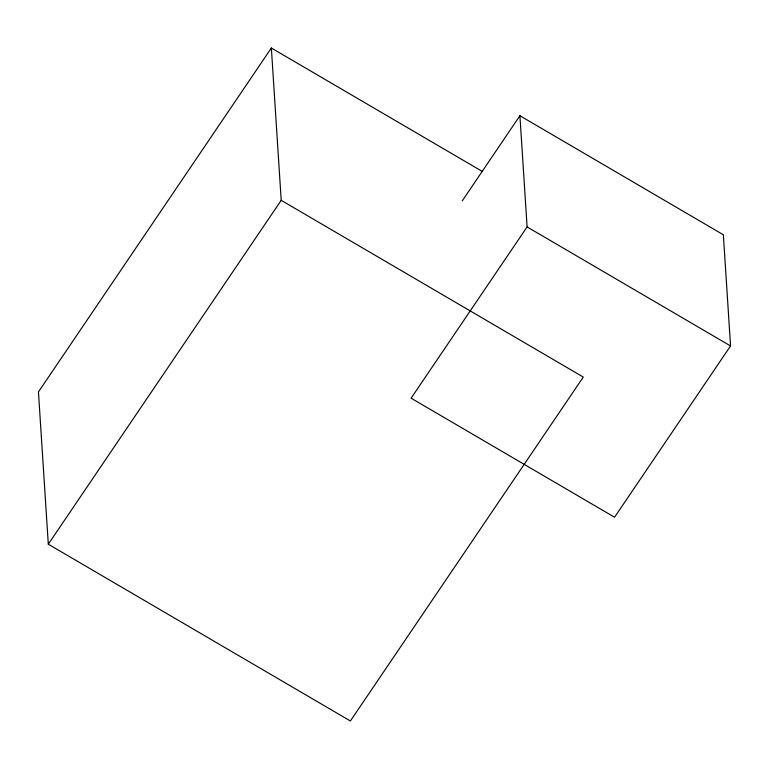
<?xml version="1.0" encoding="UTF-8"?>
<svg xmlns="http://www.w3.org/2000/svg" width="769" height="769" viewBox="0 0 769 769"><rect width="100%" height="100%" fill="white"/><g stroke="black" fill="none" stroke-linecap="round" stroke-linejoin="round"><path stroke-width="1.15" d="M271.361 48.014L38.45 391.921L48.303 544.221L350.385 720.986L583.286 377.079L281.204 200.325L271.361 48.014L482.403 171.506M48.303 544.221L281.204 200.325M462.246 200.872L519.911 115.725L723.36 234.776L730.55 345.954L614.556 517.229L411.107 398.188L527.101 226.913L519.911 115.725M527.101 226.913L730.55 345.954"/></g></svg>
